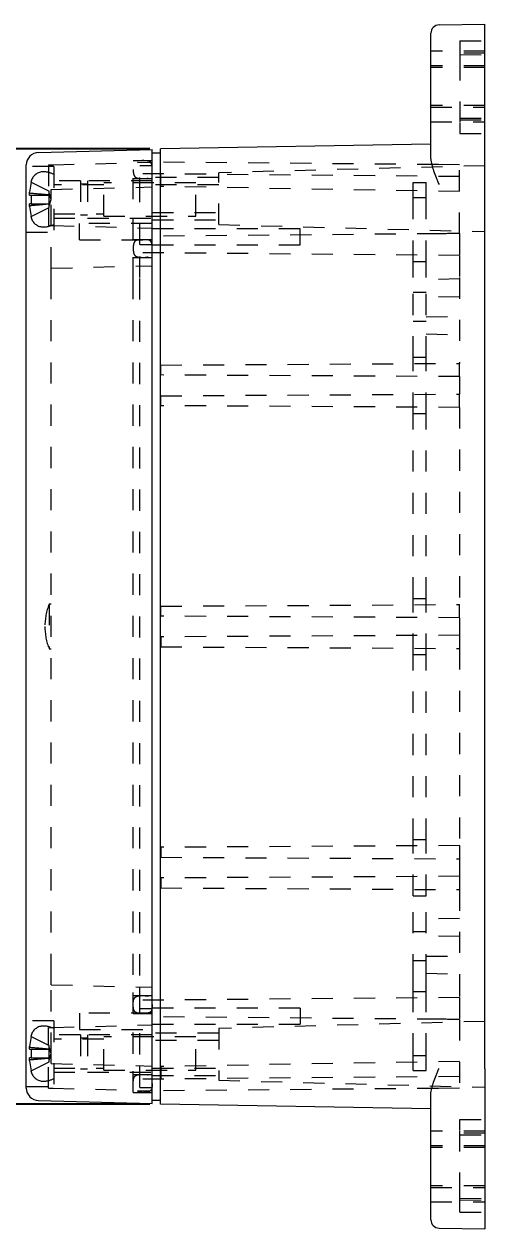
# Model space of a CAD drawing. Header units: inches. Extents: x 0.3 to 21.8, y 0.2 to 16.9.
# Drawn here: x 10.32 to 12.5, y 8.07 to 13.77 of the extents above; entities that cross this region are included whole.
import ezdxf

# ---------------------------------------------------------------- set-up
doc = ezdxf.new("R2010")
doc.units = ezdxf.units.IN
doc.header["$MEASUREMENT"] = 0
doc.linetypes.add('SLD-Dashed', pattern=[0.075, 0.05, -0.025])
doc.linetypes.add('SLD-Solid', pattern=[0])
doc.layers.add('SLD-0', color=7, linetype='SLD-Solid')
doc.styles.add('SLDTEXTSTYLE1', font='GOTHIC.TTF', dxfattribs={"width": 0.913})
doc.dimstyles.new('SLDDIMSTYLE0', dxfattribs={"dimtxt": 0.125, "dimasz": 0.13, "dimexe": 0, "dimexo": 0.0625, "dimgap": 0.03125, "dimtad": 0, "dimtih": 1, "dimtoh": 1, "dimdec": 3, "dimrnd": 1e-09, "dimzin": 12, "dimdsep": 46, "dimtxsty": 'SLDTEXTSTYLE1', "dimsah": 1, "dimcen": 0.09, "dimadec": 0, "dimazin": 3, "dimtfac": 1, "dimtdec": 3, "dimtofl": 0, "dimtmove": 0, "dimatfit": 3, "dimfxl": 0, "dimfrac": 2, "dimtolj": 1, "dimtzin": 12, "dimarcsym": 0})

# ---------------------------------------------------------------- blocks, each defined once
blk = doc.blocks.new('*D11')
at = {"layer": 'SLD-0'}
for p, q in [((10.9137, 13.1825), (9.8096, 13.1825)), ((9.9346, 13.1825), (9.9346, 11.0966)), ((9.9346, 8.6585), (9.9346, 10.8727)), ((10.9137, 8.6585), (9.8096, 8.6585))]:
    blk.add_line(p, q, dxfattribs=at)
for centre, start, end in [((9.9252, 10.972), 153.4349, 206.5651), ((9.944, 10.972), 333.4349, 26.5651)]:
    blk.add_arc(centre, 0.2219, start, end, dxfattribs=at)
for points in [[(9.9346, 13.1825), (9.9146, 13.0525), (9.9546, 13.0525)], [(9.9346, 8.6585), (9.9546, 8.7885), (9.9146, 8.7885)]]:
    blk.add_solid(points, dxfattribs=at)
at = {"layer": 'SLD-0', "insert": (9.7268, 11.0324, 0.0039), "char_height": 0.125, "attachment_point": 1, "style": 'SLDTEXTSTYLE1'}
blk.add_mtext('4.524', dxfattribs=at)

msp = doc.modelspace()

# ---------------------------------------------------------------- linework, layer by layer
at = {"color": 7, "linetype": 'SLD-Solid', "lineweight": 15}
for p, q in [((12.2819, 13.7693), (12.4991, 13.7731)), ((12.4991, 13.6272), (12.4991, 13.7731)), ((12.2432, 13.616), (12.2432, 13.7299)), ((12.2432, 13.1347), (12.2432, 13.616)), ((12.4991, 13.0145), (12.4991, 13.6272)), ((10.3858, 13.1652), (10.9243, 13.179)), ((10.9243, 12.943), (10.9243, 13.179)), ((12.2432, 13.2048), (10.9637, 13.1825)), ((10.9637, 12.9465), (10.9637, 13.1825)), ((10.9243, 13.1628), (10.9637, 13.1628)), ((10.3283, 12.943), (10.3283, 13.1063)), ((12.4991, 12.9465), (12.4991, 13.0145)), ((10.3283, 8.898), (10.3283, 12.943)), ((10.9243, 8.898), (10.9243, 12.943)), ((10.9637, 8.8945), (10.9637, 12.9465)), ((12.4991, 8.8945), (12.4991, 12.9465)), ((10.3283, 8.7348), (10.3283, 8.898)), ((10.9243, 8.662), (10.9243, 8.898)), ((10.9637, 8.6585), (10.9637, 8.8945)), ((12.4991, 8.8265), (12.4991, 8.8945)), ((12.4991, 8.8265), (12.4991, 8.2139)), ((10.3858, 8.6758), (10.9243, 8.662)), ((10.9243, 8.6782), (10.9637, 8.6782)), ((12.2432, 8.225), (12.2432, 8.7063)), ((12.2432, 8.6362), (10.9637, 8.6585)), ((12.2432, 8.1111), (12.2432, 8.225)), ((12.4991, 8.2139), (12.4991, 8.068)), ((12.2819, 8.0718), (12.4991, 8.068))]:
    msp.add_line(p, q, dxfattribs=at)
at = {"color": 7, "linetype": 'SLD-Dashed', "lineweight": 0}
for p, q in [((12.381, 13.6933), (12.4991, 13.6943)), ((12.381, 13.6933), (12.381, 13.6065)), ((12.4991, 13.6451), (12.2432, 13.6451)), ((12.4991, 13.6353), (12.381, 13.6363)), ((12.381, 13.6284), (12.4991, 13.6274)), ((12.381, 13.6065), (12.381, 13.3036)), ((12.4991, 13.5762), (12.2432, 13.5762)), ((12.4991, 13.5683), (12.2432, 13.5683)), ((12.4991, 13.3872), (12.2432, 13.3872)), ((12.2432, 13.3794), (12.4991, 13.3794)), ((12.2432, 13.3105), (12.4991, 13.3105)), ((12.381, 13.3272), (12.4991, 13.3282)), ((12.381, 13.3193), (12.4991, 13.3203)), ((12.381, 13.3036), (12.381, 13.2554)), ((12.381, 13.2554), (12.4991, 13.2543)), ((10.8343, 13.1264), (10.9243, 13.1264)), ((10.8343, 12.9435), (10.8343, 13.1264)), ((10.4583, 13.098), (10.3283, 13.098)), ((10.4333, 13.1064), (10.4554, 13.107)), ((10.4333, 13.1064), (10.4333, 12.9858)), ((10.4554, 13.107), (10.9243, 13.119)), ((10.4583, 13.098), (10.4583, 12.788)), ((10.8652, 13.1039), (10.9243, 13.1039)), ((10.8652, 12.9465), (10.8652, 13.1039)), ((12.2777, 13.1077), (10.9243, 13.1195)), ((12.4991, 13.1025), (11.2393, 13.0695)), ((11.2393, 12.8235), (11.2393, 13.0695)), ((12.3791, 13.1068), (12.2777, 13.1077)), ((12.3791, 12.7812), (12.3791, 13.1068)), ((10.3505, 13.0245), (10.3441, 12.9768)), ((10.3505, 13.0245), (10.4362, 12.9817)), ((10.5843, 13.0315), (10.4583, 13.0315)), ((10.6945, 13.0119), (10.4583, 13.0119)), ((10.5843, 13.0315), (10.5843, 12.8545)), ((10.6183, 13.0155), (10.5843, 13.0155)), ((10.6183, 13.0315), (10.6183, 12.8545)), ((10.9243, 13.0315), (10.6183, 13.0315)), ((10.6945, 12.8643), (10.6945, 13.0218)), ((11.1315, 13.0218), (10.6945, 13.0218)), ((10.8343, 13.0414), (10.9243, 13.0414)), ((12.3791, 13.0513), (10.8652, 13.0645)), ((11.2393, 13.0465), (10.9243, 13.0465)), ((11.2393, 13.0465), (10.9243, 13.0465)), ((11.2393, 13.0115), (10.9243, 13.0115)), ((10.9652, 13.0043), (10.9652, 13.0636)), ((11.1315, 12.8643), (11.1315, 13.0218)), ((12.1591, 13.0227), (12.2216, 13.0227)), ((12.1591, 12.9465), (12.1591, 13.0227)), ((12.2216, 12.9465), (12.2216, 13.0227)), ((10.3441, 12.9633), (10.3441, 12.9768)), ((10.3441, 12.9633), (10.3505, 12.9633)), ((10.3505, 12.9633), (10.3505, 12.9227)), ((10.3505, 12.9633), (10.4362, 12.9633)), ((10.4362, 12.9651), (10.4362, 12.9817)), ((10.446, 12.943), (10.4362, 12.973)), ((10.4362, 12.9227), (10.4362, 12.9633)), ((10.4463, 12.9898), (10.9243, 13.002)), ((10.4463, 12.9431), (10.4463, 12.9898)), ((12.3791, 12.9796), (10.9652, 13.0043)), ((12.1591, 12.9523), (12.2216, 12.9523)), ((10.3441, 12.9093), (10.3441, 12.9227)), ((10.3505, 12.9227), (10.3441, 12.9227)), ((10.3441, 12.9093), (10.3505, 12.8616)), ((10.3505, 12.9227), (10.4362, 12.9227)), ((10.3505, 12.8616), (10.4362, 12.9043)), ((10.4333, 12.9), (10.4333, 12.8196)), ((10.4362, 12.913), (10.446, 12.943)), ((10.4362, 12.9043), (10.4362, 12.9209)), ((10.4463, 12.6168), (10.4463, 12.9431)), ((10.8343, 12.7534), (10.8343, 12.9435)), ((10.8652, 12.7299), (10.8652, 12.9465)), ((12.1591, 12.6487), (12.1591, 12.9465)), ((12.2216, 12.6487), (12.2216, 12.9465)), ((10.4583, 12.8741), (10.6945, 12.8741)), ((10.4583, 12.8545), (10.5843, 12.8545)), ((10.5843, 12.8705), (10.6183, 12.8705)), ((10.6183, 12.8545), (10.9243, 12.8545)), ((10.6945, 12.8643), (11.1315, 12.8643)), ((10.9243, 12.8816), (11.2393, 12.8816)), ((10.9243, 12.8465), (11.2393, 12.8465)), ((10.9243, 12.8465), (11.2393, 12.8465)), ((10.3283, 12.788), (10.4583, 12.788)), ((10.4333, 12.8196), (10.4554, 12.819)), ((10.4554, 12.819), (10.9243, 12.807)), ((10.5793, 12.752), (10.5793, 12.829)), ((10.9243, 12.829), (10.5793, 12.829)), ((11.6243, 12.8033), (10.9243, 12.8033)), ((12.2777, 12.7803), (10.9243, 12.7685)), ((11.2393, 12.8235), (12.4991, 12.7905)), ((11.6243, 12.7283), (11.6243, 12.8033)), ((12.3791, 12.7812), (12.3791, 12.6773)), ((10.5793, 12.752), (10.9243, 12.752)), ((10.8343, 12.7534), (10.9243, 12.7534)), ((10.8343, 12.57), (10.8343, 12.7534)), ((10.8652, 12.5725), (10.8652, 12.7299)), ((10.8652, 12.7299), (10.9243, 12.7299)), ((10.9243, 12.7283), (11.6243, 12.7283)), ((10.8343, 12.6684), (10.9243, 12.6684)), ((12.3791, 12.6773), (10.8652, 12.6905)), ((12.3791, 12.6773), (12.3791, 12.5725)), ((10.4463, 12.6168), (10.9243, 12.629)), ((10.4463, 12.57), (10.4463, 12.6168)), ((12.1591, 12.5725), (12.1591, 12.6487)), ((12.1591, 12.6487), (12.2216, 12.6487)), ((12.2216, 12.5725), (12.2216, 12.6487)), ((10.4463, 9.271), (10.4463, 12.57)), ((10.8343, 9.271), (10.8343, 12.57)), ((10.8652, 9.2685), (10.8652, 12.5725)), ((12.1591, 12.1955), (12.1591, 12.5725)), ((12.2216, 12.1955), (12.2216, 12.5725)), ((12.3791, 12.5666), (12.2216, 12.5624)), ((12.3791, 12.5725), (12.3791, 12.1664)), ((12.2216, 12.502), (12.1591, 12.502)), ((12.3791, 12.4806), (12.2216, 12.482)), ((12.2216, 12.387), (12.3791, 12.3884)), ((12.1591, 12.367), (12.2216, 12.367)), ((12.2216, 12.3065), (12.3791, 12.3024)), ((10.9652, 12.1585), (12.3791, 12.1664)), ((10.9652, 12.1115), (10.9652, 12.1585)), ((12.1591, 12.1955), (12.2216, 12.1955)), ((12.1591, 11.929), (12.1591, 12.1955)), ((12.2216, 11.929), (12.2216, 12.1955)), ((12.3791, 12.1036), (12.3791, 12.1664)), ((12.3791, 12.1036), (10.9652, 12.1115)), ((12.3791, 12.1036), (12.3791, 12.0209)), ((10.9652, 12.013), (12.3791, 12.0209)), ((10.9652, 11.966), (10.9652, 12.013)), ((12.3791, 11.9581), (12.3791, 12.0209)), ((12.3791, 11.9581), (10.9652, 11.966)), ((12.1591, 11.0537), (12.1591, 11.929)), ((12.1591, 11.929), (12.2216, 11.929)), ((12.2216, 11.0537), (12.2216, 11.929)), ((12.3791, 11.9581), (12.3791, 11.0246)), ((10.4363, 11.0265), (10.4363, 10.8145)), ((10.4463, 11.0265), (10.4363, 11.0265)), ((10.9652, 11.0167), (12.3791, 11.0246)), ((10.9652, 10.9697), (10.9652, 11.0167)), ((12.1591, 11.0537), (12.2216, 11.0537)), ((12.1591, 10.7873), (12.1591, 11.0537)), ((12.2216, 10.7873), (12.2216, 11.0537)), ((12.3791, 10.9618), (12.3791, 11.0246)), ((12.3791, 10.9618), (10.9652, 10.9697)), ((12.3791, 10.9618), (12.3791, 10.8792)), ((12.3791, 10.8792), (10.9652, 10.8713)), ((10.9652, 10.8713), (10.9652, 10.8243)), ((12.3791, 10.8792), (12.3791, 10.8164)), ((10.4363, 10.8145), (10.4463, 10.8145)), ((10.9652, 10.8243), (12.3791, 10.8164)), ((12.1591, 9.912), (12.1591, 10.7873)), ((12.1591, 10.7873), (12.2216, 10.7873)), ((12.2216, 9.912), (12.2216, 10.7873)), ((12.3791, 10.8164), (12.3791, 9.8829)), ((12.3791, 9.8829), (10.9652, 9.875)), ((10.9652, 9.875), (10.9652, 9.828)), ((12.1591, 9.912), (12.2216, 9.912)), ((12.1591, 9.6456), (12.1591, 9.912)), ((12.2216, 9.6456), (12.2216, 9.912)), ((12.3791, 9.8829), (12.3791, 9.8201)), ((10.9652, 9.828), (12.3791, 9.8201)), ((12.3791, 9.8201), (12.3791, 9.7375)), ((12.3791, 9.7375), (10.9652, 9.7296)), ((10.9652, 9.7296), (10.9652, 9.6826)), ((12.3791, 9.7375), (12.3791, 9.6747)), ((10.9652, 9.6826), (12.3791, 9.6747)), ((12.1591, 9.2685), (12.1591, 9.6456)), ((12.1591, 9.6456), (12.2216, 9.6456)), ((12.2216, 9.2685), (12.2216, 9.6456)), ((12.3791, 9.6747), (12.3791, 9.2685)), ((12.3791, 9.5386), (12.2216, 9.5345)), ((12.2216, 9.474), (12.1591, 9.474)), ((12.3791, 9.4527), (12.2216, 9.454)), ((12.2216, 9.359), (12.3791, 9.3604)), ((12.1591, 9.339), (12.2216, 9.339)), ((10.4463, 9.2242), (10.4463, 9.271)), ((10.8343, 9.0876), (10.8343, 9.271)), ((10.8652, 9.1111), (10.8652, 9.2685)), ((12.1591, 9.1924), (12.1591, 9.2685)), ((12.2216, 9.2786), (12.3791, 9.2745)), ((12.2216, 9.1924), (12.2216, 9.2685)), ((12.3791, 9.2685), (12.3791, 9.1637)), ((10.4463, 9.2242), (10.9243, 9.212)), ((10.4463, 8.8979), (10.4463, 9.2242)), ((12.1591, 9.1924), (12.2216, 9.1924)), ((12.1591, 8.8945), (12.1591, 9.1924)), ((12.2216, 8.8945), (12.2216, 9.1924)), ((10.8343, 9.1726), (10.9243, 9.1726)), ((12.3791, 9.1637), (10.8652, 9.1505)), ((12.3791, 9.1637), (12.3791, 9.0598)), ((10.5793, 9.089), (10.5793, 9.012)), ((10.9243, 9.089), (10.5793, 9.089)), ((10.8343, 9.0876), (10.9243, 9.0876)), ((10.8343, 8.8975), (10.8343, 9.0876)), ((10.8652, 9.1111), (10.9243, 9.1111)), ((10.8652, 8.8945), (10.8652, 9.1111)), ((11.6243, 9.1127), (10.9243, 9.1127)), ((12.2777, 9.0607), (10.9243, 9.0725)), ((11.6243, 9.1127), (11.6243, 9.0377)), ((10.4583, 9.053), (10.3283, 9.053)), ((10.4333, 9.0214), (10.4554, 9.022)), ((10.4333, 8.941), (10.4333, 9.0214)), ((10.4554, 9.022), (10.9243, 9.034)), ((10.4583, 9.053), (10.4583, 8.743)), ((10.9243, 9.0377), (11.6243, 9.0377)), ((12.4991, 9.0505), (11.2393, 9.0175)), ((11.2393, 9.0175), (11.2393, 8.7715)), ((12.3791, 9.0598), (12.3791, 8.7342)), ((10.3505, 8.9795), (10.3441, 8.9318)), ((10.3505, 8.9795), (10.4362, 8.9367)), ((10.5843, 8.9865), (10.4583, 8.9865)), ((10.6945, 8.9669), (10.4583, 8.9669)), ((10.5793, 9.012), (10.9243, 9.012)), ((10.5843, 8.9865), (10.5843, 8.8095)), ((10.6183, 8.9705), (10.5843, 8.9705)), ((10.6183, 8.9865), (10.6183, 8.8095)), ((10.9243, 8.9865), (10.6183, 8.9865)), ((10.6945, 8.8193), (10.6945, 8.9768)), ((11.1315, 8.9768), (10.6945, 8.9768)), ((11.2393, 8.9945), (10.9243, 8.9945)), ((11.2393, 8.9945), (10.9243, 8.9945)), ((11.2393, 8.9595), (10.9243, 8.9595)), ((11.1315, 8.8193), (11.1315, 8.9768)), ((10.3441, 8.9183), (10.3441, 8.9318)), ((10.3441, 8.9183), (10.3505, 8.9183)), ((10.3505, 8.9183), (10.3505, 8.8777)), ((10.3505, 8.9183), (10.4362, 8.9183)), ((10.4362, 8.9201), (10.4362, 8.9367)), ((10.446, 8.898), (10.4362, 8.928)), ((10.4362, 8.8777), (10.4362, 8.9183)), ((10.3441, 8.8643), (10.3441, 8.8777)), ((10.3505, 8.8777), (10.3441, 8.8777)), ((10.3441, 8.8643), (10.3505, 8.8166)), ((10.3505, 8.8777), (10.4362, 8.8777)), ((10.3505, 8.8166), (10.4362, 8.8593)), ((10.4333, 8.7346), (10.4333, 8.8553)), ((10.4362, 8.868), (10.446, 8.898)), ((10.4362, 8.8593), (10.4362, 8.8759)), ((10.4463, 8.8512), (10.4463, 8.8979)), ((10.4463, 8.8512), (10.9243, 8.839)), ((10.8343, 8.7146), (10.8343, 8.8975)), ((10.8652, 8.7371), (10.8652, 8.8945)), ((12.3791, 8.8614), (10.9652, 8.8368)), ((12.1591, 8.8184), (12.1591, 8.8945)), ((12.1591, 8.8887), (12.2216, 8.8887)), ((12.2216, 8.8184), (12.2216, 8.8945)), ((10.4583, 8.8291), (10.6945, 8.8291)), ((10.4583, 8.8095), (10.5843, 8.8095)), ((10.5843, 8.8255), (10.6183, 8.8255)), ((10.6183, 8.8095), (10.9243, 8.8095)), ((10.6945, 8.8193), (11.1315, 8.8193)), ((10.8343, 8.7996), (10.9243, 8.7996)), ((12.3791, 8.7897), (10.8652, 8.7765)), ((10.9243, 8.8296), (11.2393, 8.8296)), ((10.9243, 8.7945), (11.2393, 8.7945)), ((10.9243, 8.7945), (11.2393, 8.7945)), ((10.9652, 8.8368), (10.9652, 8.7774)), ((12.1591, 8.8184), (12.2216, 8.8184)), ((10.3283, 8.743), (10.4583, 8.743)), ((10.4333, 8.7346), (10.4554, 8.734)), ((10.4554, 8.734), (10.9243, 8.722)), ((10.8652, 8.7371), (10.9243, 8.7371)), ((12.2777, 8.7333), (10.9243, 8.7215)), ((11.2393, 8.7715), (12.4991, 8.7385)), ((12.3791, 8.7342), (12.2777, 8.7333)), ((10.8343, 8.7146), (10.9243, 8.7146)), ((12.381, 8.5857), (12.4991, 8.5867)), ((12.381, 8.5374), (12.381, 8.5857)), ((12.4991, 8.5306), (12.2432, 8.5306)), ((12.381, 8.2345), (12.381, 8.5374)), ((12.4991, 8.5207), (12.381, 8.5218)), ((12.381, 8.5139), (12.4991, 8.5128)), ((12.4991, 8.4617), (12.2432, 8.4617)), ((12.4991, 8.4538), (12.2432, 8.4538)), ((12.4991, 8.2727), (12.2432, 8.2727)), ((12.2432, 8.2648), (12.4991, 8.2648)), ((12.381, 8.1477), (12.381, 8.2345)), ((12.2432, 8.1959), (12.4991, 8.1959)), ((12.381, 8.2126), (12.4991, 8.2136)), ((12.381, 8.2047), (12.4991, 8.2058)), ((12.381, 8.1477), (12.4991, 8.1467))]:
    msp.add_line(p, q, dxfattribs=at)
at = {"color": 7, "linetype": 'SLD-Solid', "lineweight": 15}
for centre, radius, start, end in [((12.2826, 13.7299), 0.0394, 91, 180), ((10.3873, 13.1063), 0.059, 91.466, 180), ((10.3873, 8.7348), 0.059, 180, 268.534), ((12.2826, 8.1111), 0.0394, 180, 269)]:
    msp.add_arc(centre, radius, start, end, dxfattribs=at)
at = {"color": 7, "linetype": 'SLD-Dashed', "lineweight": 0}
for centre, radius, start, end in [((10.4085, 13.0145), 0.0591, 90, 160.9738), ((10.4085, 12.9629), 0.1106, 63.285, 90), ((10.5016, 12.9824), 0.1575, 160.9738, 164.446), ((10.5016, 12.9036), 0.1575, 195.5589, 199.0262), ((10.4085, 12.8716), 0.0591, 199.0262, 270), ((10.4085, 12.9231), 0.1106, 270, 296.715), ((10.7072, 10.9205), 0.2909, 158.6302, 180), ((10.7072, 10.9205), 0.2909, 180, 201.3698), ((10.4085, 8.9695), 0.0591, 90, 160.9738), ((10.4085, 8.9179), 0.1106, 63.285, 90), ((10.5016, 8.9374), 0.1575, 160.9738, 164.446), ((10.5016, 8.8586), 0.1575, 195.5589, 199.0262), ((10.4085, 8.8266), 0.0591, 199.0262, 270), ((10.4085, 8.8781), 0.1106, 270, 296.715)]:
    msp.add_arc(centre, radius, start, end, dxfattribs=at)
for points, knots in [([(10.9243, 13.0839), (10.9243, 13.0923), (10.9243, 13.1029), (10.9198, 13.1147), (10.9154, 13.1201), (10.9084, 13.1238), (10.896, 13.1261), (10.8807, 13.1266), (10.8645, 13.1261), (10.852, 13.1239), (10.8425, 13.1187), (10.8369, 13.1098), (10.8345, 13.0978), (10.8344, 13.0889), (10.8343, 13.0839)], [0, 0, 0, 0, 0.166582, 0.211464, 0.251088, 0.303263, 0.367196, 0.503142, 0.610338, 0.692701, 0.757709, 0.820899, 0.898366, 1, 1, 1, 1]), ([(10.8343, 13.0839), (10.8344, 13.0788), (10.8345, 13.0699), (10.8369, 13.058), (10.8425, 13.049), (10.852, 13.0439), (10.8645, 13.0417), (10.8821, 13.0412), (10.8981, 13.0415), (10.9103, 13.0449), (10.9163, 13.0484), (10.9209, 13.0548), (10.9241, 13.067), (10.9242, 13.077), (10.9243, 13.0839)], [0, 0, 0, 0, 0.1016253, 0.1790857, 0.2422695, 0.307272, 0.3896277, 0.4968139, 0.6619311, 0.7084727, 0.7488584, 0.7998277, 0.8616335, 1, 1, 1, 1]), ([(10.3441, 12.9733), (10.3667, 12.9714), (10.3975, 12.9688), (10.4282, 12.9659), (10.4362, 12.9651)], [0, 0, 0, 0, 0.73688, 1, 1, 1, 1]), ([(10.4362, 12.9209), (10.4176, 12.9192), (10.3869, 12.9163), (10.3562, 12.9137), (10.3441, 12.9127)], [0, 0, 0, 0, 0.606637, 1, 1, 1, 1]), ([(10.8605, 12.752), (10.8574, 12.7515), (10.8511, 12.7506), (10.8425, 12.7457), (10.8369, 12.7368), (10.8345, 12.7248), (10.8344, 12.7159), (10.8343, 12.7109)], [0, 0, 0, 0, 0.169957, 0.34555, 0.516233, 0.725476, 1, 1, 1, 1]), ([(10.9243, 12.7109), (10.9243, 12.7193), (10.9243, 12.7299), (10.9198, 12.7417), (10.9154, 12.7471), (10.9088, 12.7506), (10.9035, 12.7515), (10.9008, 12.752)], [0, 0, 0, 0, 0.464487, 0.589634, 0.700123, 0.845606, 1, 1, 1, 1]), ([(10.8343, 12.7109), (10.8344, 12.7058), (10.8345, 12.6969), (10.8369, 12.685), (10.8425, 12.676), (10.852, 12.6709), (10.8645, 12.6687), (10.8821, 12.6682), (10.8981, 12.6685), (10.9103, 12.6719), (10.9163, 12.6754), (10.9209, 12.6818), (10.9241, 12.694), (10.9242, 12.704), (10.9243, 12.7109)], [0, 0, 0, 0, 0.1016253, 0.1790857, 0.2422695, 0.307272, 0.3896277, 0.4968139, 0.6619311, 0.7084727, 0.7488584, 0.7998277, 0.8616335, 1, 1, 1, 1]), ([(10.8343, 9.1301), (10.8344, 9.1352), (10.8345, 9.1441), (10.8369, 9.156), (10.8425, 9.165), (10.852, 9.1702), (10.8645, 9.1724), (10.8821, 9.1728), (10.8981, 9.1725), (10.9103, 9.1692), (10.9163, 9.1656), (10.9209, 9.1592), (10.9241, 9.147), (10.9242, 9.137), (10.9243, 9.1301)], [0, 0, 0, 0, 0.1016253, 0.1790857, 0.2422695, 0.307272, 0.3896277, 0.4968139, 0.6619311, 0.7084727, 0.7488584, 0.7998277, 0.8616335, 1, 1, 1, 1]), ([(10.8605, 9.089), (10.8574, 9.0895), (10.8511, 9.0905), (10.8425, 9.0953), (10.8369, 9.1042), (10.8345, 9.1162), (10.8344, 9.1251), (10.8343, 9.1301)], [0, 0, 0, 0, 0.169957, 0.34555, 0.516233, 0.725476, 1, 1, 1, 1]), ([(10.9243, 9.1301), (10.9243, 9.1218), (10.9243, 9.1111), (10.9198, 9.0993), (10.9154, 9.094), (10.9088, 9.0904), (10.9035, 9.0895), (10.9008, 9.089)], [0, 0, 0, 0, 0.464487, 0.589634, 0.700123, 0.845606, 1, 1, 1, 1]), ([(10.3441, 8.9283), (10.3667, 8.9264), (10.3975, 8.9238), (10.4282, 8.9209), (10.4362, 8.9201)], [0, 0, 0, 0, 0.73688, 1, 1, 1, 1]), ([(10.4362, 8.8759), (10.4176, 8.8742), (10.3869, 8.8713), (10.3562, 8.8687), (10.3441, 8.8677)], [0, 0, 0, 0, 0.606637, 1, 1, 1, 1]), ([(10.8343, 8.7571), (10.8344, 8.7622), (10.8345, 8.7711), (10.8369, 8.783), (10.8425, 8.792), (10.852, 8.7972), (10.8645, 8.7994), (10.8821, 8.7998), (10.8981, 8.7995), (10.9103, 8.7962), (10.9163, 8.7926), (10.9209, 8.7862), (10.9241, 8.774), (10.9242, 8.764), (10.9243, 8.7571)], [0, 0, 0, 0, 0.1016253, 0.1790857, 0.2422695, 0.307272, 0.3896277, 0.4968139, 0.6619311, 0.7084727, 0.7488584, 0.7998277, 0.8616335, 1, 1, 1, 1]), ([(10.9243, 8.7571), (10.9243, 8.7488), (10.9243, 8.7381), (10.9198, 8.7263), (10.9154, 8.7209), (10.9084, 8.7172), (10.896, 8.7149), (10.8807, 8.7145), (10.8645, 8.7149), (10.852, 8.7171), (10.8425, 8.7223), (10.8369, 8.7313), (10.8345, 8.7432), (10.8344, 8.7521), (10.8343, 8.7571)], [0, 0, 0, 0, 0.166582, 0.211464, 0.251088, 0.303263, 0.367196, 0.503142, 0.610338, 0.692701, 0.757709, 0.820899, 0.898366, 1, 1, 1, 1])]:
    msp.add_open_spline(points, degree=3, knots=knots, dxfattribs=at)
at = {"color": 7, "linetype": 'SLD-Solid', "lineweight": 15}
for points in [[(12.2432, 13.1347), (12.2432, 13.1261), (12.2448, 13.117), (12.2496, 13.098), (12.2528, 13.0879), (12.2601, 13.0676), (12.2642, 13.0572), (12.2707, 13.0411), (12.2729, 13.0357), (12.2773, 13.0247), (12.2796, 13.0191), (12.2819, 13.0136)], [(12.2432, 8.7063), (12.2432, 8.7149), (12.2448, 8.724), (12.2496, 8.7431), (12.2528, 8.7531), (12.2601, 8.7734), (12.2642, 8.7839), (12.2707, 8.7999), (12.2729, 8.8053), (12.2773, 8.8163), (12.2796, 8.8219), (12.2819, 8.8275)]]:
    msp.add_open_spline(points, degree=3, knots=[0, 0, 0, 0, 0.25, 0.25, 0.5, 0.5, 0.75, 0.75, 0.875, 0.875, 1, 1, 1, 1], dxfattribs=at)
at = {"color": 7, "linetype": 'SLD-Dashed', "lineweight": 0}
for points in [[(12.3791, 12.7812), (12.3453, 12.7809), (12.3115, 12.7806), (12.2777, 12.7803)], [(12.3791, 9.0598), (12.3453, 9.0601), (12.3115, 9.0604), (12.2777, 9.0607)]]:
    msp.add_open_spline(points, degree=3, dxfattribs=at)

# ---------------------------------------------------------------- dimensions: what is measured, and where the dimension line sits
at = {"layer": 'SLD-0'}
dim = msp.add_linear_dim(base=(9.9346, 13.1825), p1=(10.9637, 8.6585), p2=(10.9637, 13.1825), angle=90, text='(<>)', dimstyle='SLDDIMSTYLE0', dxfattribs=at)
dim.commit()
dim.dimension.update_dxf_attribs({"geometry": '*D11', "text_midpoint": (9.9346, 10.9846), "dimtype": 160})

doc.saveas('drawing.dxf')
